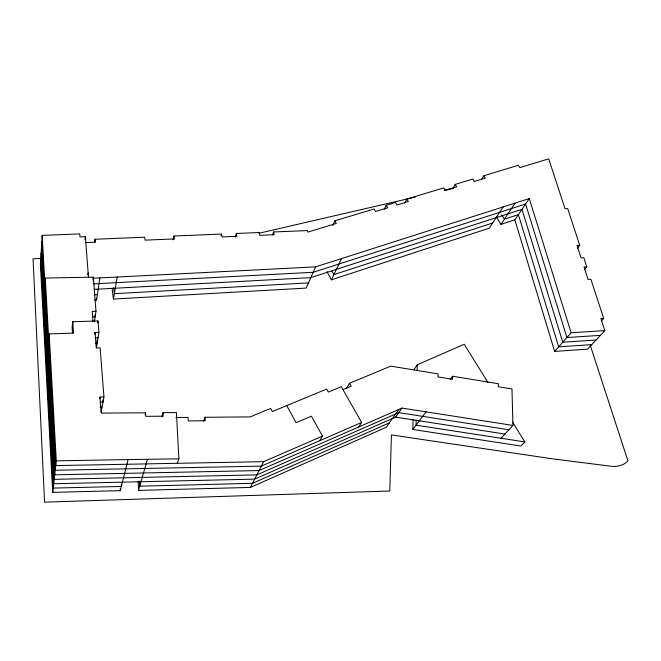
<?xml version="1.0" encoding="UTF-8"?>
<svg xmlns="http://www.w3.org/2000/svg" width="661" height="661" viewBox="0 0 661 661"><rect width="100%" height="100%" fill="white"/><g stroke="black" fill="none" stroke-linecap="round" stroke-linejoin="round"><path stroke-width="0.99" d="M501.055 438.26L512.936 425.444L511.978 388.965L498.361 386.751L498.295 383.727L452.636 376.258L452.628 379.298L438.028 376.919L438.061 373.878L390.734 366.144L349.537 383.264L346.736 388.024M512.597 422.164L524.875 441.928L520.876 446.026L412.828 429.468L413.042 419.289M416.174 420.016L416.066 425.163L524.875 441.928M417.141 370.846L417.265 364.781L464.22 344.265L487.925 382.438M88.425 276.885L85.409 236.679L80.047 236.894L79.692 233.911L42.188 235.382L40.404 264.615L52.698 492.354L120.294 490.669L128.11 459.577L178.883 458.817L176.421 412.571L163.003 412.671L161.796 416.802M44.882 283.9L45.287 278.033L93.35 277.166L95.985 311.257L94.473 321.453M48.716 339.498L49.17 333.904L73.52 333.127L72.76 321.692L98.026 320.957L98.91 332.318L96.481 347.76M52.698 492.354L56.301 460.849L49.17 333.904M72.76 321.692L72.107 327.327L72.487 333.012M85.054 239.662L85.409 236.679M87.872 274.712L88.12 272.786M94.622 242.199L95.01 239.257L144.685 237.216L145.114 240.133L174.421 238.91L173.95 236.018L221.584 234.068L222.104 236.927L236.911 236.308L236.374 233.465L259.095 232.54L259.657 235.357L274.166 234.754L273.596 231.961L307.613 230.573L307.943 232.094L336.292 223.451L334.846 220.848L374.076 208.967L375.531 211.52L387.66 207.827L386.198 205.298L395.526 202.473L396.988 204.993L408.333 201.539L406.862 199.035L443.779 187.856L445.258 190.31L456.677 186.84L455.198 184.402L472.689 179.098L474.177 181.519L485.306 178.131L483.835 175.743L518.34 165.275L519.835 167.63L548.721 158.838L564.998 208.661L567.7 208.587L579.738 245.305L577.408 248.247M92.953 280.066L93.35 277.166M94.597 300.152L96.613 300.036L99.861 277.917M94.804 334.284L95.085 332.433L98.91 332.318M97.737 322.824L98.026 320.957M529.271 198.589L514.845 219.816L554.637 351.412L571.121 332.772L529.271 198.589L315.619 266.862L306.167 288.08L113.444 299.069L117.212 277.025M99.712 398.839L100.018 397.129L103.942 396.939L100.117 347.851L96.275 347.983L95.085 332.433M101.174 412.059L103.942 396.939M173.042 239.869L173.95 236.018M145.073 414.802L145.594 412.811L101.232 413.1L100.018 397.129M512.936 425.444L401.954 408.077L398.781 409.465L386.288 427.262L250.42 487.413L138.513 490.404L147.444 459.428M221.014 235.977L221.584 234.068M235.159 237.266L236.374 233.465M177.272 463.444L178.883 458.817M203.58 421.131L205.001 417.273L250.18 416.909L270.68 408.44L272.373 411.555L326.666 389.081L328.36 392.072L341.291 386.702L361.641 422.437L358.667 427.006M272.555 234.787L273.596 231.961M332.772 225.525L334.846 220.848M326.997 271.671L331.417 279.818L341.539 258.583M384.19 209.297L386.198 205.298M250.42 487.413L263.615 461.675L322.485 436.111L311.438 416.174L296.103 422.676L286.75 405.598M404.772 203.034L406.862 199.035M452.901 188.393L455.198 184.402M319.75 440.689L322.485 436.111M481.423 179.726L483.835 175.743M503.153 206.934L489.272 228.185L331.417 279.818M496.287 216.791L500.939 224.368L515.068 203.125M414.108 369.416L417.265 364.781M41.098 253.196L53.681 483.753L254.667 479.126L395.567 417.124L401.954 408.077M450.29 379.381L452.636 376.258M412.828 429.468L426.097 411.844M584.415 269.713L586.794 266.829L583.803 257.707L581.06 257.823L577.003 245.413L579.738 245.305M601.204 321.147L603.708 318.412L590.876 279.281L588.108 279.413L584.043 266.953L586.794 266.829M603.708 318.412L600.907 318.577L604.84 330.624L587.563 349.148L554.637 351.412M389.337 422.916L252.527 483.307L139.727 486.199L139.545 481.15M398.781 409.465L259.062 470.549L54.698 474.838L41.817 241.414M361.641 422.437L261.318 466.145L55.227 470.26L42.188 235.382M343.051 389.61L351.222 386.198L349.537 383.264M500.939 224.368L514.845 219.816M492.676 222.98L333.888 274.629L331.971 271.093M259.252 233.184L415.067 197.16M444.217 190.426L453.264 188.335M596.082 340.018L562.759 342.224L521.959 209.347L310.819 277.628L94.118 289.369M591.793 344.621L558.669 346.851L518.381 214.618L504.401 219.163L501.79 214.932M600.428 335.358L566.907 337.531L525.586 204.001L313.207 272.291L93.308 283.883M571.121 332.772L604.84 330.624M94.358 294.806L97.407 294.632M308.48 282.891L114.361 293.691L113.576 287.717M93.135 278.256L315.619 266.862M100.084 402.21L103 402.062L102.843 400.029M100.15 407.201L102.083 407.102M41.263 258.426L33.05 258.823L44.568 502.162L389.775 491.007L391.419 434.913L552.117 458.784L609.169 465.997A38.14 30.29 45 0 0 615.366 466.402A31.654 25.176 45.3 0 0 622.827 464.609A26.721 21.251 45.6 0 0 627.95 460.94L590.157 344.984M85.666 242.604L95.374 242.207L95.01 239.257M95.3 343.365L97.184 343.299L96.952 340.241M95.192 337.953L98.043 337.854M92.366 316.933L95.151 316.859L94.994 314.801M95.985 311.257L92.234 311.356L93.003 321.568M263.615 461.675L55.755 465.6L45.287 278.033M56.301 460.849L128.11 459.577M175.876 417.512L188.079 417.413L188.286 420.9L205.232 420.743L205.001 417.273M504.954 434.054L395.567 417.124M508.912 429.782L398.732 412.638L256.848 474.871L54.185 479.332L41.453 247.354M112.023 288.171L113.444 299.069M96.374 298.037L96.613 300.036M40.751 258.955L53.186 488.091L121.351 486.455L121.294 484.414M163.003 412.671L163.168 416.199L145.726 416.331L145.594 412.811M138.182 481.15L138.513 490.404M120.236 488.644L120.294 490.669"/></g></svg>
